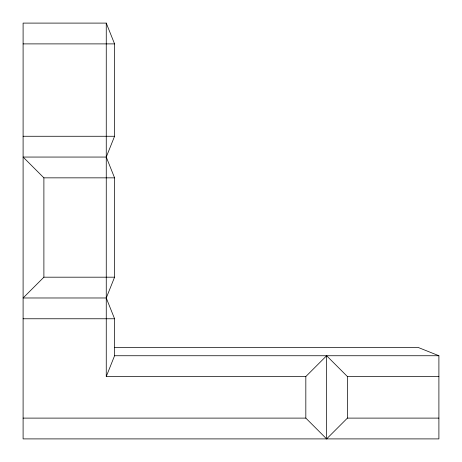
<?xml version="1.0" encoding="UTF-8"?>
<svg xmlns="http://www.w3.org/2000/svg" width="462" height="462" viewBox="0 0 462 462"><rect width="100%" height="100%" fill="white"/><g stroke="black" fill="none" stroke-linecap="round" stroke-linejoin="round"><path stroke-width="0.69" d="M438.9 376.53L347.407 376.53L326.617 355.74L305.827 376.53L106.26 376.53L114.576 355.74L114.576 318.768L106.26 297.978L114.576 277.188L114.576 177.847L106.26 157.057L114.576 136.267L114.576 43.89L106.26 23.1L23.1 23.1L23.1 438.9L438.9 438.9L438.9 355.74L418.11 347.424L114.576 347.424M106.26 157.057L23.1 157.057L43.89 177.847L43.89 277.188L23.1 297.978L106.26 297.978M23.1 418.11L305.827 418.11L326.617 438.9L347.407 418.11L438.9 418.11M23.1 43.89L114.576 43.89M23.1 136.267L114.576 136.267M43.89 177.847L114.576 177.847M43.89 277.188L114.576 277.188M23.1 318.768L114.576 318.768M114.576 355.74L438.9 355.74M347.407 376.53L347.407 418.11M326.617 355.74L326.617 438.9M305.827 376.53L305.827 418.11M106.26 23.1L106.26 376.53"/></g></svg>
